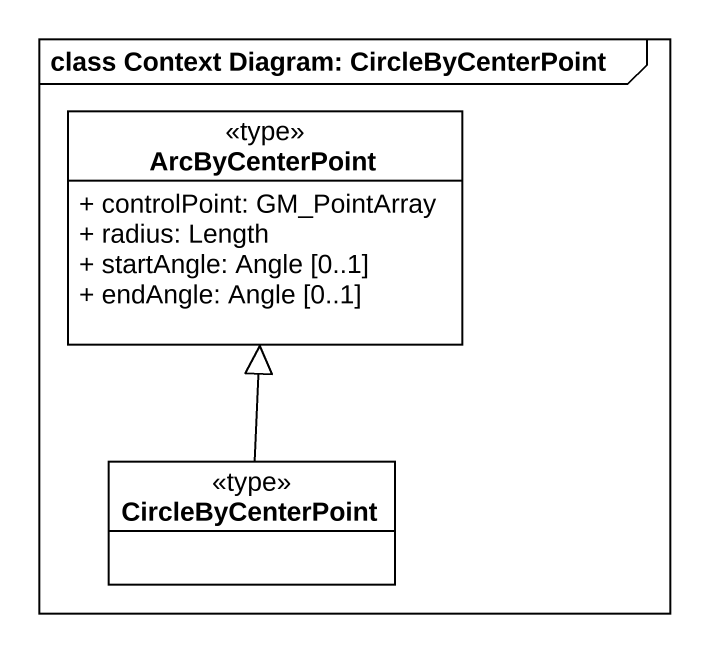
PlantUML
@startuml
mainframe class Context Diagram: CircleByCenterPoint
hide circle
hide empty members
skinparam classAttributeIconSize 0
class ArcByCenterPoint <<type>> {
  + controlPoint: GM_PointArray
  + radius: Length
  + startAngle: Angle [0..1]
  + endAngle: Angle [0..1]
}
class CircleByCenterPoint <<type>>
CircleByCenterPoint -up-|> ArcByCenterPoint
@enduml
